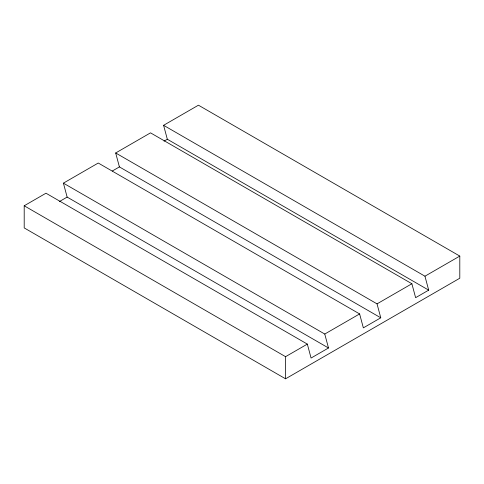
<?xml version="1.0" encoding="UTF-8"?>
<svg xmlns="http://www.w3.org/2000/svg" width="484" height="484" viewBox="0 0 484 484"><rect width="100%" height="100%" fill="white"/><g stroke="black" fill="none" stroke-linecap="round" stroke-linejoin="round"><path stroke-width="0.73" d="M24.2 205.785L45.98 193.213L307.34 344.106L311.073 358.045L328.497 347.984L324.764 334.045L63.404 183.152L98.252 163.029L359.612 313.928L363.345 327.868L380.769 317.806L377.036 303.867L115.676 152.974L150.524 132.852L411.884 283.745L415.617 297.684L428.685 290.14L424.952 276.201L163.592 125.308L198.44 105.191L459.8 256.084L459.8 278.215L285.56 378.809L24.2 227.916L24.2 205.785L285.56 356.678L307.34 344.106M59.393 201.562L67.137 197.091L328.497 347.984M112.312 171.009L119.409 166.913L380.769 317.806M164.058 141.134L167.325 139.247L428.685 290.14M324.764 334.045L359.612 313.928M377.036 303.867L411.884 283.745M424.952 276.201L459.8 256.084M163.592 125.308L167.325 139.247M115.676 152.974L119.409 166.913M63.404 183.152L67.137 197.091M285.56 356.678L285.56 378.809"/></g></svg>
